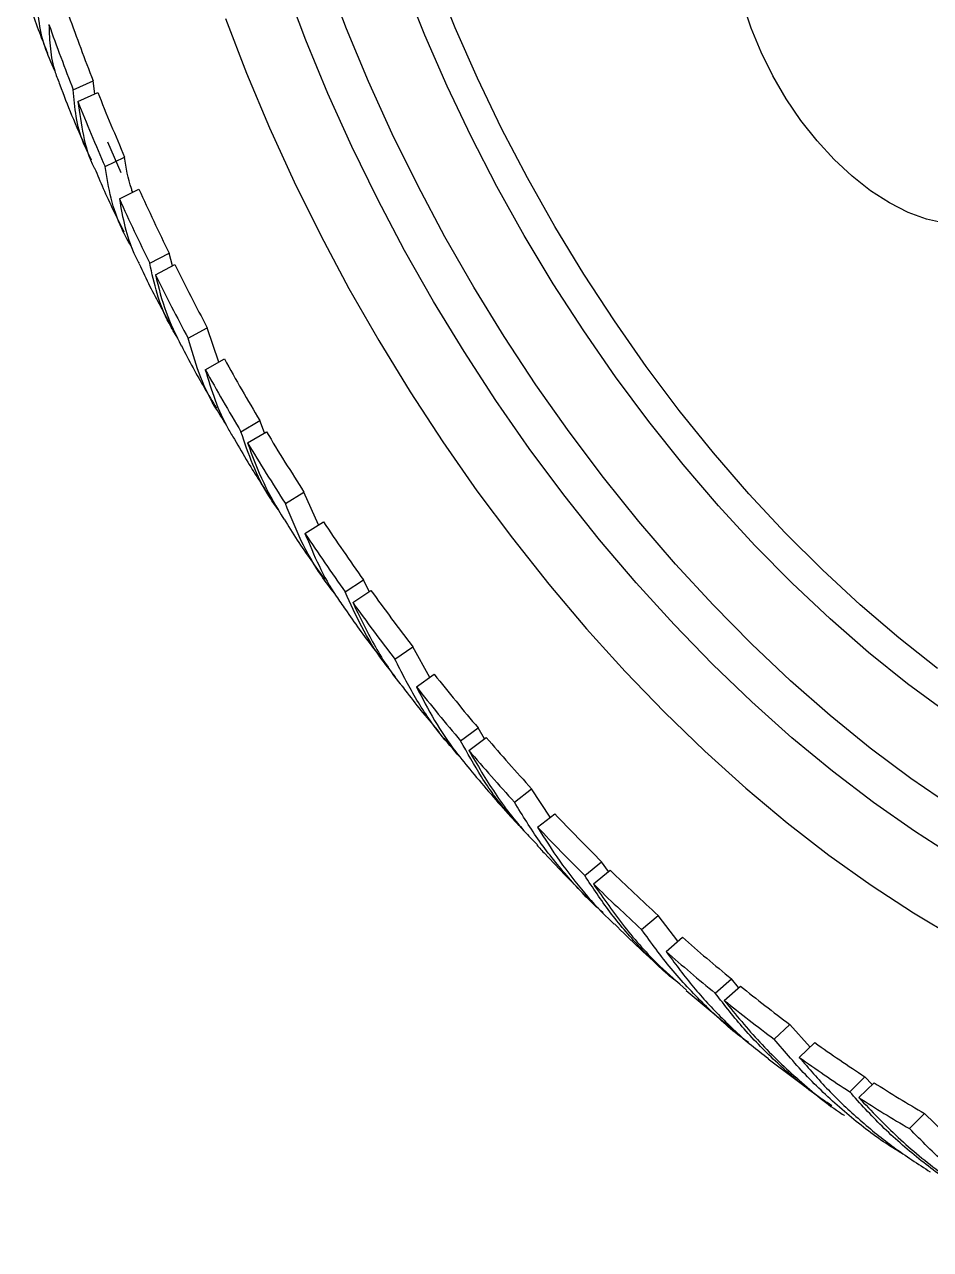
# Model space of a CAD drawing. Header units: millimetres. Extents: x 0 to 597, y 0 to 420.
# Drawn here: x 145.68 to 152.47, y 38 to 47.18 of the extents above; entities that cross this region are included whole.
import ezdxf

# ---------------------------------------------------------------- set-up
doc = ezdxf.new("R2010")
doc.units = ezdxf.units.MM

msp = doc.modelspace()

# ---------------------------------------------------------------- linework, layer by layer
at = {"color": 7, "linetype": 'Continuous', "lineweight": 25}
for p, q in [((146.0439, 46.6942), (146.1925, 46.7624)), ((146.2053, 46.6643), (146.1925, 46.7624)), ((146.0789, 46.6057), (146.2272, 46.6745)), ((146.3007, 46.3039), (146.4011, 46.0742)), ((146.2817, 46.1185), (146.4289, 46.1901)), ((146.3893, 45.8761), (146.5359, 45.949)), ((146.6166, 45.3942), (146.7618, 45.47)), ((146.7869, 45.3745), (146.7618, 45.47)), ((146.6594, 45.3074), (146.8044, 45.3837)), ((146.9049, 44.8318), (147.0485, 44.9109)), ((147.1339, 44.6532), (147.0485, 44.9109)), ((147.0332, 44.5965), (147.176, 44.6769)), ((147.3005, 44.1314), (147.4418, 44.2146)), ((147.4764, 44.1228), (147.4418, 44.2146)), ((147.3504, 44.0481), (147.4913, 44.1317)), ((147.6337, 43.5933), (147.773, 43.6796)), ((147.8816, 43.4337), (147.773, 43.6796)), ((147.7802, 43.3697), (147.9187, 43.4572)), ((148.0823, 42.9305), (148.2191, 43.0206)), ((148.2612, 42.9338), (148.2191, 43.0206)), ((148.1383, 42.8522), (148.2747, 42.9427)), ((148.454, 42.4271), (148.5885, 42.5202)), ((148.715, 42.2894), (148.5885, 42.5202)), ((148.6158, 42.2195), (148.7494, 42.3137)), ((148.9469, 41.8147), (149.0786, 41.9113)), ((149.1265, 41.8306), (149.0786, 41.9113)), ((148.8206, 41.8359), (148.8533, 41.7955)), ((149.0079, 41.743), (149.1392, 41.84)), ((149.3498, 41.3559), (149.4791, 41.4551)), ((149.6187, 41.2426), (149.4791, 41.4551)), ((149.5238, 41.1683), (149.6521, 41.2687)), ((149.8774, 40.8059), (150.0037, 40.9083)), ((150.0556, 40.8346), (150.0037, 40.9083)), ((149.9422, 40.7421), (150.0681, 40.8449)), ((150.3036, 40.4005), (150.4274, 40.5053)), ((150.5756, 40.3135), (150.4274, 40.5053)), ((150.4864, 40.2367), (150.6092, 40.3425)), ((150.8557, 39.9235), (150.9763, 40.0311)), ((151.0305, 39.9654), (150.9763, 40.0311)), ((150.637, 39.9438), (151.044, 39.603)), ((150.9231, 39.8689), (151.0433, 39.9769)), ((151.297, 39.5795), (151.415, 39.6891)), ((151.5672, 39.5202), (151.415, 39.6891)), ((151.485, 39.4426), (151.602, 39.553)), ((151.2523, 39.4327), (151.6666, 39.123)), ((151.8628, 39.1849), (151.9775, 39.2968)), ((152.0323, 39.2397), (151.9775, 39.2968)), ((151.9314, 39.1406), (152.0457, 39.2527)), ((152.3105, 38.909), (152.4226, 39.0225)), ((152.5744, 38.8781), (152.4226, 39.0225))]:
    msp.add_line(p, q, dxfattribs=at)
at = {"color": 7, "linetype": 'Continuous', "lineweight": 25, "flags": 128}
for points in [[(152.6595, 40.9389), (152.3493, 41.137), (152.0404, 41.3534), (151.7337, 41.5875), (151.4301, 41.8386), (151.1303, 42.106), (150.8354, 42.3889), (150.5461, 42.6865), (150.2632, 42.998), (149.9875, 43.3225), (149.7198, 43.6591), (149.4609, 44.0068), (149.2115, 44.3647), (148.9724, 44.7317), (148.7441, 45.1068), (148.5273, 45.4889), (148.3227, 45.877), (148.1309, 46.2699), (147.9523, 46.6665), (147.7875, 47.0657), (147.6369, 47.4664)], [(152.6275, 41.3217), (152.3215, 41.5315), (152.0175, 41.759), (151.7163, 42.0037), (151.4189, 42.2648), (151.126, 42.5415), (150.8386, 42.8331), (150.5574, 43.1387), (150.2832, 43.4575), (150.017, 43.7885), (149.7593, 44.1308), (149.5111, 44.4833), (149.2729, 44.8452), (149.0455, 45.2152), (148.8295, 45.5924), (148.6255, 45.9757), (148.4342, 46.3639), (148.2561, 46.756), (148.0917, 47.1507), (147.9414, 47.5471)], [(152.5926, 42.0241), (152.2972, 42.2417), (152.0045, 42.4768), (151.7156, 42.7287), (151.4312, 42.9964), (151.1523, 43.2793), (150.8798, 43.5763), (150.6144, 43.8866), (150.3571, 44.2092), (150.1087, 44.5431), (149.8699, 44.8872), (149.6415, 45.2404), (149.4242, 45.6017), (149.2187, 45.9698), (149.0257, 46.3437), (148.8457, 46.7222), (148.6793, 47.104), (148.527, 47.4879)], [(152.5214, 42.3577), (152.23, 42.5873), (151.942, 42.8339), (151.6584, 43.0967), (151.3802, 43.3747), (151.1081, 43.6672), (150.8431, 43.9731), (150.586, 44.2916), (150.3377, 44.6215), (150.0989, 44.9618), (149.8704, 45.3115), (149.6529, 45.6693), (149.4472, 46.0343), (149.2539, 46.4051), (149.0735, 46.7806), (148.9068, 47.1596), (148.7542, 47.541)], [(153.2995, 46.2022), (153.2556, 46.0734), (153.1961, 45.9607), (153.1219, 45.8658), (153.0339, 45.7899), (152.9336, 45.7342), (152.8223, 45.6994), (152.7015, 45.6861), (152.573, 45.6944), (152.4387, 45.7243), (152.3004, 45.7752), (152.1601, 45.8465), (152.0198, 45.9372), (151.8815, 46.0459), (151.7471, 46.1712), (151.6187, 46.3112), (151.4979, 46.4639), (151.3865, 46.6273), (151.2862, 46.7988), (151.1983, 46.9762), (151.124, 47.1569), (151.0645, 47.3383), (151.0206, 47.5178)], [(147.1857, 47.2282), (147.3432, 46.8181), (147.5149, 46.4096), (147.7003, 46.0039), (147.8989, 45.6022), (148.11, 45.2055), (148.3333, 44.8148), (148.568, 44.4312), (148.8136, 44.0558), (149.0693, 43.6895), (149.3345, 43.3334), (149.6085, 42.9884), (149.8905, 42.6554), (150.1797, 42.3354), (150.4755, 42.0291), (150.777, 41.7375), (151.0833, 41.4613), (151.3937, 41.2013), (151.7073, 40.9581), (152.0233, 40.7324), (152.3407, 40.5248), (152.6589, 40.336)]]:
    msp.add_lwpolyline(points, dxfattribs=at)
at = {"color": 7, "linetype": 'Continuous', "lineweight": 25}
for centre, radius, start, end in [((161.4275, 52.7303), 16.3621, 199.57284, 201.3913), ((161.3894, 52.7049), 16.4807, 199.57403, 201.38996), ((161.904, 52.9175), 16.8741, 201.71432, 203.49591), ((161.8668, 52.8935), 16.994, 201.71572, 203.49505), ((162.3683, 53.1228), 17.3818, 204.37562, 206.12158), ((162.2838, 53.0772), 17.4497, 204.37333, 206.1227), ((162.5862, 53.2302), 17.6248, 206.43582, 208.16567), ((162.5263, 53.1962), 17.7198, 206.43581, 208.16642), ((162.6833, 53.2826), 17.7351, 209.02788, 210.75075), ((162.6023, 53.2357), 17.8054, 209.02568, 210.75181), ((162.632, 53.2511), 17.675, 211.06113, 212.78796), ((162.5718, 53.2163), 17.7693, 211.06174, 212.78939), ((162.4047, 53.1012), 17.4027, 213.65348, 215.39845), ((162.3597, 53.076), 17.5149, 213.65366, 215.3976), ((162.1089, 52.8891), 17.0386, 215.71508, 217.48515), ((162.0606, 52.862), 17.1472, 215.71546, 217.48462), ((161.6514, 52.532), 16.4583, 218.37911, 220.18914), ((161.5645, 52.474), 16.5174, 218.37678, 220.19089), ((161.207, 52.1556), 15.8759, 220.52425, 222.37726), ((161.1094, 52.0864), 15.9195, 220.52145, 222.38019), ((160.502, 51.502), 14.9144, 223.32485, 225.25911), ((160.4282, 51.4527), 14.9891, 223.3239, 225.25976), ((159.931, 50.9206), 14.0995, 225.61166, 227.62076), ((159.89, 50.9058), 14.2218, 225.61502, 227.61846), ((159.2232, 50.1283), 13.037, 228.644, 230.75965), ((159.1509, 50.0801), 13.1136, 228.64501, 230.7606), ((158.6605, 49.4338), 12.1432, 231.15006, 233.36818), ((158.585, 49.3819), 12.2148, 231.15134, 233.36931), ((157.9718, 48.4862), 10.9716, 234.50926, 236.88348), ((157.9011, 48.4416), 11.052, 234.51204, 236.88277), ((157.4987, 47.7549), 10.1006, 237.32518, 239.83092), ((157.4096, 47.6815), 10.1468, 237.32318, 239.83212)]:
    msp.add_arc(centre, radius, start, end, dxfattribs=at)
for points, knots in [([(145.6783, 47.4438), (145.7166, 47.3302), (145.7701, 47.1712), (145.8326, 47.0135), (145.8504, 46.9686)], [0, 0, 0, 0, 0.7150348, 1, 1, 1, 1]), ([(145.9065, 46.8358), (145.879, 46.8968), (145.8232, 47.0204), (145.7796, 47.218), (145.7774, 47.3582), (145.7763, 47.4283)], [0, 0, 0, 0, 0.3269256, 0.6634823, 1, 1, 1, 1]), ([(145.8612, 47.1835), (145.8632, 47.1221), (145.8673, 46.9992), (145.8968, 46.8491), (145.9313, 46.7625), (145.9436, 46.7316)], [0, 0, 0, 0, 0.391431, 0.782827, 1, 1, 1, 1]), ([(145.943, 46.7313), (145.9718, 46.6554), (146.0324, 46.4958), (146.1028, 46.3384), (146.1396, 46.256)], [0, 0, 0, 0, 0.476151, 1, 1, 1, 1]), ([(146.1805, 46.1674), (146.1596, 46.209), (146.1073, 46.3132), (146.0602, 46.4884), (146.0493, 46.6265), (146.0439, 46.6942)], [0, 0, 0, 0, 0.253533, 0.634571, 1, 1, 1, 1]), ([(146.0789, 46.6057), (146.0906, 46.5207), (146.114, 46.3502), (146.1603, 46.1849), (146.2008, 46.1073), (146.2015, 46.106)], [0, 0, 0, 0, 0.4941449, 0.9911838, 1, 1, 1, 1]), ([(146.489, 45.9257), (146.4856, 45.9349), (146.4547, 46.0189), (146.441, 46.1094), (146.4289, 46.1901)], [0, 0, 0, 0, 0.109095, 1, 1, 1, 1]), ([(146.2039, 46.1069), (146.225, 46.0561), (146.2916, 45.8957), (146.3697, 45.7383), (146.4231, 45.6307)], [0, 0, 0, 0, 0.316627, 1, 1, 1, 1]), ([(146.488, 45.5021), (146.4597, 45.5526), (146.3921, 45.6737), (146.3213, 45.8788), (146.2949, 46.0386), (146.2817, 46.1185)], [0, 0, 0, 0, 0.263967, 0.631992, 1, 1, 1, 1]), ([(146.3893, 45.8761), (146.4019, 45.8063), (146.4269, 45.6669), (146.479, 45.5061), (146.5242, 45.4173), (146.5376, 45.3911)], [0, 0, 0, 0, 0.413492, 0.826936, 1, 1, 1, 1]), ([(146.5375, 45.391), (146.5641, 45.3341), (146.6384, 45.1752), (146.7235, 45.0206), (146.7781, 44.9215)], [0, 0, 0, 0, 0.358593, 1, 1, 1, 1]), ([(146.8272, 44.8318), (146.8047, 44.8689), (146.7399, 44.9755), (146.6673, 45.1624), (146.6332, 45.318), (146.6166, 45.3942)], [0, 0, 0, 0, 0.214087, 0.615261, 1, 1, 1, 1]), ([(146.6594, 45.3074), (146.683, 45.2127), (146.729, 45.0282), (146.8118, 44.8586), (146.8521, 44.7761)], [0, 0, 0, 0, 0.513215, 1, 1, 1, 1]), ([(147.1897, 44.1873), (147.1597, 44.2325), (147.0792, 44.3541), (146.9815, 44.5684), (146.9304, 44.744), (146.9049, 44.8318)], [0, 0, 0, 0, 0.228148, 0.614089, 1, 1, 1, 1]), ([(146.8538, 44.777), (146.8827, 44.7209), (146.9644, 44.5619), (147.0566, 44.4082), (147.1162, 44.3088)], [0, 0, 0, 0, 0.353163, 1, 1, 1, 1]), ([(147.0332, 44.5965), (147.0563, 44.5201), (147.1027, 44.3673), (147.1784, 44.1942), (147.2362, 44.1005), (147.2522, 44.0746)], [0, 0, 0, 0, 0.419771, 0.839522, 1, 1, 1, 1]), ([(147.2523, 44.0746), (147.285, 44.0172), (147.3737, 43.8616), (147.4721, 43.7126), (147.5342, 43.6185)], [0, 0, 0, 0, 0.368775, 1, 1, 1, 1]), ([(147.5905, 43.532), (147.5645, 43.5686), (147.4854, 43.6798), (147.3859, 43.8789), (147.3286, 44.0484), (147.3005, 44.1314)], [0, 0, 0, 0, 0.199907, 0.60832, 1, 1, 1, 1]), ([(147.3504, 44.0481), (147.3874, 43.9463), (147.4601, 43.7466), (147.5686, 43.5648), (147.6218, 43.4756)], [0, 0, 0, 0, 0.509504, 1, 1, 1, 1]), ([(148.003, 42.9192), (147.969, 42.9634), (147.8733, 43.0881), (147.7471, 43.312), (147.6715, 43.4996), (147.6337, 43.5933)], [0, 0, 0, 0, 0.215623, 0.607824, 1, 1, 1, 1]), ([(147.6237, 43.4768), (147.6564, 43.4242), (147.7524, 43.2695), (147.8579, 43.1224), (147.9275, 43.0252)], [0, 0, 0, 0, 0.339722, 1, 1, 1, 1]), ([(147.7802, 43.3697), (147.8139, 43.2883), (147.8813, 43.1255), (147.9851, 42.9365), (148.0605, 42.8327), (148.0841, 42.8001)], [0, 0, 0, 0, 0.407031, 0.814015, 1, 1, 1, 1]), ([(148.4588, 42.2955), (148.4266, 42.3348), (148.3304, 42.452), (148.2022, 42.663), (148.1217, 42.8425), (148.0823, 42.9305)], [0, 0, 0, 0, 0.204852, 0.61074, 1, 1, 1, 1]), ([(148.0839, 42.8), (148.1178, 42.7504), (148.2201, 42.6008), (148.3308, 42.4601), (148.4048, 42.3661)], [0, 0, 0, 0, 0.331777, 1, 1, 1, 1]), ([(148.1383, 42.8522), (148.1898, 42.7465), (148.2929, 42.5344), (148.4216, 42.3276), (148.5033, 42.2316), (148.5082, 42.2259)], [0, 0, 0, 0, 0.483275, 0.969373, 1, 1, 1, 1]), ([(148.941, 41.6949), (148.8909, 41.7515), (148.768, 41.8904), (148.6032, 42.1341), (148.5037, 42.3295), (148.454, 42.4271)], [0, 0, 0, 0, 0.256091, 0.628051, 1, 1, 1, 1]), ([(148.5081, 42.2258), (148.5208, 42.2088), (148.6099, 42.089), (148.7049, 41.9756), (148.7863, 41.8782)], [0, 0, 0, 0, 0.14192, 1, 1, 1, 1]), ([(148.6158, 42.2195), (148.6598, 42.1349), (148.7477, 41.9657), (148.8882, 41.7541), (148.9908, 41.6325), (149.032, 41.5837)], [0, 0, 0, 0, 0.374464, 0.748889, 1, 1, 1, 1]), ([(149.4183, 41.1476), (149.3762, 41.1924), (149.2599, 41.3163), (149.1003, 41.5382), (148.9973, 41.7238), (148.9469, 41.8147)], [0, 0, 0, 0, 0.224376, 0.6203, 1, 1, 1, 1]), ([(149.0079, 41.743), (149.0718, 41.6348), (149.1999, 41.4177), (149.3753, 41.184), (149.4925, 41.0656), (149.5206, 41.0372)], [0, 0, 0, 0, 0.430396, 0.863318, 1, 1, 1, 1]), ([(149.0309, 41.5828), (149.1266, 41.4699), (149.2464, 41.3285), (149.3714, 41.1942), (149.3966, 41.1671)], [0, 0, 0, 0, 0.798437, 1, 1, 1, 1]), ([(150.0144, 40.5286), (150.0084, 40.5336), (149.9137, 40.612), (149.7529, 40.7888), (149.5325, 41.0569), (149.4107, 41.2562), (149.3498, 41.3559)], [0, 0, 0, 0, 0.021808, 0.343616, 0.671817, 1, 1, 1, 1]), ([(149.5238, 41.1683), (149.5774, 41.0822), (149.6845, 40.91), (149.8748, 40.6739), (150.013, 40.5173), (150.0937, 40.4459), (150.0983, 40.4418)], [0, 0, 0, 0, 0.32662, 0.653217, 0.980157, 1, 1, 1, 1]), ([(149.518, 41.0348), (149.5385, 41.0122), (149.665, 40.8736), (149.7954, 40.7422), (149.9046, 40.6321)], [0, 0, 0, 0, 0.162497, 1, 1, 1, 1]), ([(150.5896, 39.9918), (150.5695, 40.0073), (150.46, 40.0918), (150.2827, 40.2717), (150.0618, 40.5256), (149.938, 40.7137), (149.8774, 40.8059)], [0, 0, 0, 0, 0.069857, 0.379601, 0.696276, 1, 1, 1, 1]), ([(149.9422, 40.7421), (150.0179, 40.6337), (150.1696, 40.4165), (150.4049, 40.1515), (150.5722, 40.0054), (150.6395, 39.9467)], [0, 0, 0, 0, 0.372876, 0.747945, 1, 1, 1, 1]), ([(150.0993, 40.4428), (150.1614, 40.3816), (150.2917, 40.2531), (150.4258, 40.1343), (150.4959, 40.0721)], [0, 0, 0, 0, 0.476816, 1, 1, 1, 1]), ([(151.1034, 39.5545), (151.0824, 39.5696), (150.9638, 39.6548), (150.7688, 39.8388), (150.5189, 40.1031), (150.3754, 40.3014), (150.3036, 40.4005)], [0, 0, 0, 0, 0.066236, 0.373422, 0.686717, 1, 1, 1, 1]), ([(150.4864, 40.2367), (150.5494, 40.1513), (150.6752, 39.9804), (150.8907, 39.7473), (151.083, 39.5637), (151.2104, 39.4669), (151.2534, 39.4342)], [0, 0, 0, 0, 0.284891, 0.569756, 0.854932, 1, 1, 1, 1]), ([(151.7278, 39.0801), (151.6819, 39.1108), (151.5385, 39.2065), (151.3183, 39.3982), (151.07, 39.6468), (150.9261, 39.8326), (150.8557, 39.9235)], [0, 0, 0, 0, 0.135374, 0.423293, 0.717669, 1, 1, 1, 1]), ([(150.9231, 39.8689), (151.0094, 39.7627), (151.1825, 39.5495), (151.4822, 39.2689), (151.6972, 39.0869), (151.8188, 39.0104), (151.8247, 39.0067)], [0, 0, 0, 0, 0.32713, 0.656182, 0.983494, 1, 1, 1, 1]), ([(152.2591, 38.7196), (152.2109, 38.7492), (152.0573, 38.8436), (151.8186, 39.0359), (151.5421, 39.2904), (151.3787, 39.4832), (151.297, 39.5795)], [0, 0, 0, 0, 0.130769, 0.416725, 0.708372, 1, 1, 1, 1]), ([(151.485, 39.4426), (151.5565, 39.3598), (151.6993, 39.1941), (151.9381, 38.9697), (152.192, 38.7627), (152.3751, 38.6437), (152.4666, 38.5842)], [0, 0, 0, 0, 0.249914, 0.499817, 0.749987, 1, 1, 1, 1]), ([(152.9854, 38.2854), (152.8801, 38.345), (152.67, 38.4637), (152.3769, 38.6802), (152.1042, 38.9179), (151.9421, 39.0972), (151.8628, 39.1849)], [0, 0, 0, 0, 0.250637, 0.500173, 0.755313, 1, 1, 1, 1]), ([(151.9314, 39.1406), (152.0276, 39.0393), (152.2207, 38.836), (152.5458, 38.5704), (152.8496, 38.3588), (153.0533, 38.2534), (153.1331, 38.2121)], [0, 0, 0, 0, 0.2739604, 0.5495326, 0.8236338, 1, 1, 1, 1]), ([(153.5473, 38.0027), (153.4304, 38.0624), (153.2014, 38.1795), (152.8818, 38.3957), (152.5821, 38.6346), (152.401, 38.8175), (152.3105, 38.909)], [0, 0, 0, 0, 0.255319, 0.500306, 0.750164, 1, 1, 1, 1])]:
    msp.add_open_spline(points, degree=3, knots=knots, dxfattribs=at)

doc.saveas('drawing.dxf')
